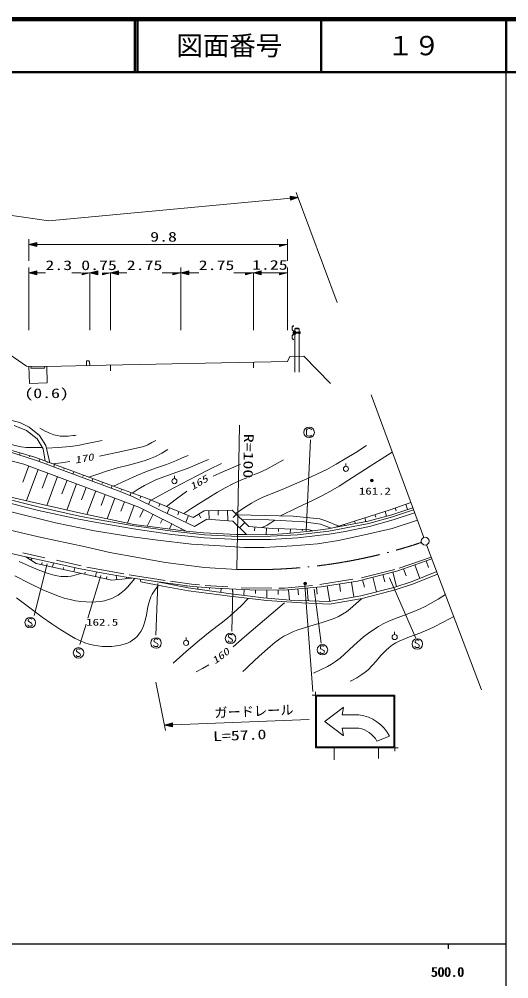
# Model space of a CAD drawing. Units: millimetres, scale not verified. Extents: x -625 to 656109, y -85041 to 274959.
# Drawn here: x 462968 to 555609, y 93316 to 274959 of the extents above; entities that cross this region are included whole.
import ezdxf
from ezdxf.enums import TextEntityAlignment as Align

# ---------------------------------------------------------------- set-up
doc = ezdxf.new("R2010")
doc.units = ezdxf.units.MM
doc.header["$LTSCALE"] = 1000
doc.linetypes.add('DASHED', pattern=[7.5, 6, -1.5])
doc.linetypes.add('LONG_DASHED_DOTTED', pattern=[15.25, 12, -1.5, 0.25, -1.5])
for name, color, linetype, lineweight in [('M-TTL', 2, 'Continuous', 140), ('M-TTL-BAND', 7, 'Continuous', 25), ('M-TTL-LINE', 7, 'Continuous', 50), ('S-BGD', 7, 'Continuous', 13), ('S-BGD-CRST', 4, 'Continuous', 13), ('S-BGD-HTXT', 6, 'Continuous', 13), ('S-BMK', 2, 'LONG_DASHED_DOTTED', 13)]:
    doc.layers.add(name, color=color, linetype=linetype, lineweight=lineweight)
doc.layers.add('M-TTL-TXT', color=7, linetype='Continuous')
doc.styles.add('ＭＳ ゴシック', font='')
doc.styles.add('ＭＳ 明朝', font='')
doc.styles.get('ＭＳ ゴシック').set_extended_font_data('MS Gothic')
doc.styles.get('ＭＳ 明朝').set_extended_font_data('MS Mincho')

# ---------------------------------------------------------------- blocks, each defined once
blk = doc.blocks.new('BUHIN5')
at = {"layer": 'S-BMK', "linetype": 'Continuous'}
for radius in [746, 22.5]:
    blk.add_circle((0, 0), radius, dxfattribs=at)
blk = doc.blocks.new('BUHIN16')
at = {"layer": 'S-BGD'}
blk.add_lwpolyline([(310, 645), (255, 705), (180, 740), (75, 760), (-80, 760), (-210, 725), (-320, 650), (-385, 540), (-390, 425), (-385, 350), (-345, 250), (-275, 195), (270, -120), (330, -210), (370, -335), (360, -455), (325, -550), (255, -640), (100, -685), (-130, -685), (-230, -670), (-325, -625), (-405, -550), (-475, -435)], dxfattribs=at)
blk.add_circle((0, 0), 995, dxfattribs=at)
blk = doc.blocks.new('BUHIN18')
at = {"layer": 'S-BGD'}
for centre, radius in [((0, 0), 250), ((0, 0), 219), ((0, 0), 188), ((0, 0), 156), ((0, 0), 125), ((0, 0), 93.8), ((0, -1), 62.5), ((0, 0), 31.2)]:
    blk.add_circle(centre, radius, dxfattribs=at)
blk = doc.blocks.new('BUHIN19')
at = {"layer": 'S-BGD'}
blk.add_line((0, 229), (0, 750), dxfattribs=at)
blk.add_circle((0, -262), 484, dxfattribs=at)
blk = doc.blocks.new('plus')
at = {"color": 0, "linetype": 'Continuous', "lineweight": -2}
for p, q in [((-1.25, 0), (1.25, 0)), ((0, -1.25), (0, 1.25))]:
    blk.add_line(p, q, dxfattribs=at)
blk = doc.blocks.new('BUHIN34')
at = {"layer": 'S-BGD-CRST'}
for points in [[(0, 0), (1500, -375), (1500, 375)], [(308, 0), (1406, 262), (1406, -262)], [(458, 0), (1350, 206), (1350, -206)], [(611, 0), (1294, 150), (1294, -150)], [(761, 0), (1238, 94), (1238, -94)]]:
    blk.add_lwpolyline(points, close=True, dxfattribs=at)
for points in [[(154, 0), (1462, 319), (1462, -319), (158, 0)], [(1181, 0), (915, 0), (1181, 38), (1181, -38), (915, 0)]]:
    blk.add_lwpolyline(points, dxfattribs=at)
blk = doc.blocks.new('BUHIN35')
at = {"layer": 'S-BGD-CRST'}
for points in [[(-1500, -22), (-1500, -375), (-87, -22)], [(-244, -22), (-1462, -319), (-1462, -22)], [(-399, -22), (-1406, -262), (-1406, -22)], [(-552, -22), (-1350, -206), (-1350, -22)], [(-711, -22), (-1294, -150), (-1294, -22)], [(-872, -22), (-1238, -94), (-1238, -22)], [(-1070, -22), (-1181, -38), (-1181, -22)]]:
    blk.add_lwpolyline(points, dxfattribs=at)

msp = doc.modelspace()

# ---------------------------------------------------------------- linework, layer by layer
at = {"layer": 'M-TTL'}
msp.add_line((656109, 274959), (16109, 274959), dxfattribs=at)
at = {"layer": 'M-TTL-BAND'}
for p, q in [((555109, -85041), (555109, 264959)), ((16109, 99959), (555109, 99959)), ((544109, 99959), (544109, 98959))]:
    msp.add_line(p, q, dxfattribs=at)
at = {"layer": 'M-TTL-LINE'}
for p, q in [((484856, 274959), (484856, 264959)), ((485356, 274959), (485356, 264959)), ((520106, 274959), (520106, 264959)), ((555109, 274959), (555109, 264959)), ((16109, 264959), (656109, 264959))]:
    msp.add_line(p, q, dxfattribs=at)
at = {"layer": 'S-BGD'}
for p, q in [((459306, 199543), (463109, 198633)), ((464377, 197084), (462035, 198038)), ((463109, 198633), (464844, 197722)), ((465903, 192048), (445545, 197979)), ((466372, 195523), (464377, 197084)), ((464844, 197722), (466839, 196161)), ((444999, 195550), (463868, 190745)), ((467500, 193658), (466372, 195523)), ((466839, 196161), (468010, 194252)), ((517269, 178103), (518063, 195310)), ((457640, 194199), (466227, 191423)), ((463127, 192857), (463012, 192462)), ((467852, 191330), (467500, 193658)), ((468010, 194252), (468770, 190992)), ((463868, 190745), (485606, 182614)), ((464978, 192318), (464912, 192094)), ((479910, 186888), (465903, 192048)), ((466227, 191423), (482050, 185546)), ((466877, 191689), (466713, 191243)), ((468311, 191161), (468228, 190936)), ((464774, 190407), (463625, 187335)), ((466585, 189729), (464376, 183823)), ((468397, 189051), (467336, 186216)), ((469676, 190660), (469509, 190204)), ((471488, 189996), (471403, 189764)), ((473300, 189332), (473127, 188860)), ((470208, 188374), (468175, 182937)), ((472020, 187696), (471047, 185095)), ((475112, 188668), (475024, 188428)), ((476924, 188004), (476746, 187516)), ((478736, 187340), (478645, 187092)), ((464930, 183694), (457023, 185529)), ((473831, 187019), (471973, 182051)), ((475643, 186341), (474757, 183974)), ((477454, 185663), (475780, 181188)), ((486890, 184352), (479910, 186888)), ((480548, 186676), (480364, 186172)), ((482050, 185546), (484545, 184548)), ((482360, 186012), (482266, 185755)), ((484172, 185348), (483964, 184781)), ((466649, 181980), (458199, 184088)), ((458336, 184672), (466787, 182564)), ((474647, 181427), (464930, 183694)), ((479266, 184986), (478480, 182885)), ((481077, 184308), (479608, 180381)), ((482889, 183631), (482205, 181804)), ((484545, 184548), (489793, 181946)), ((485984, 184684), (485853, 184325)), ((495910, 180622), (486890, 184352)), ((487792, 183979), (487435, 183115)), ((533145, 182096), (537081, 183475)), ((469858, 179657), (461177, 181742)), ((474244, 180303), (466649, 181980)), ((466787, 182564), (474365, 180891)), ((484700, 182953), (483436, 179574)), ((485606, 182614), (494567, 178080)), ((486502, 182161), (485771, 180716)), ((489596, 183233), (489392, 182740)), ((489793, 181946), (496147, 178931)), ((491400, 182487), (490950, 181397)), ((493204, 181741), (492960, 181150)), ((497949, 181880), (495910, 180622)), ((503283, 182053), (497949, 181880)), ((498838, 181909), (498890, 180287)), ((500616, 181967), (500645, 181064)), ((502394, 182024), (502458, 180037)), ((506448, 178931), (503283, 182053)), ((522649, 178727), (533145, 182096)), ((532185, 181789), (532477, 180877)), ((537448, 182482), (533476, 181142)), ((533572, 180740), (537603, 182109)), ((534129, 182441), (534324, 181884)), ((536097, 183130), (536443, 182143)), ((477627, 179658), (474244, 180303)), ((474365, 180891), (477733, 180248)), ((484634, 179321), (474647, 181427)), ((477733, 180248), (484704, 179057)), ((488294, 181254), (487157, 179006)), ((490087, 180347), (489680, 179544)), ((495008, 180995), (494482, 179721)), ((496147, 178931), (498446, 180319)), ((496930, 181251), (497345, 180578)), ((498446, 180319), (503390, 179972)), ((503390, 179972), (505971, 177413)), ((504074, 181273), (503452, 180642)), ((504235, 181114), (514790, 180875)), ((510227, 180191), (505100, 180261)), ((516813, 179794), (510227, 180191)), ((514790, 180875), (519826, 180389)), ((519826, 180389), (520985, 180025)), ((520985, 180025), (523468, 178990)), ((528986, 179949), (522649, 178727)), ((526425, 179945), (526534, 179605)), ((528345, 180560), (528566, 179868)), ((533476, 181142), (528986, 179949)), ((529108, 179506), (533572, 180740)), ((533748, 180166), (529247, 178921)), ((530265, 181174), (530426, 180672)), ((538317, 180130), (533529, 178584)), ((537796, 181541), (533748, 180166)), ((477218, 178124), (469858, 179657)), ((483887, 177051), (477218, 178124)), ((484612, 178464), (477627, 179658)), ((491875, 177448), (484612, 178464)), ((484634, 179321), (494567, 178080)), ((484704, 179057), (491950, 178043)), ((491879, 179440), (491391, 178477)), ((491950, 178043), (497999, 177361)), ((493671, 178533), (493590, 178373)), ((494567, 178080), (497857, 177763)), ((505657, 179712), (504666, 178707)), ((506448, 178931), (510897, 178540)), ((507561, 178833), (507497, 178116)), ((509785, 178638), (509674, 177374)), ((510897, 178540), (517679, 178337)), ((512027, 178506), (512012, 178008)), ((518501, 178130), (513740, 177626)), ((514288, 178439), (514265, 177670)), ((515652, 177360), (521533, 178067)), ((516548, 178371), (516541, 178117)), ((519957, 179396), (516813, 179794)), ((517679, 178337), (518501, 178130)), ((518098, 178235), (518038, 177991)), ((521417, 178506), (518501, 178130)), ((521969, 178605), (519957, 179396)), ((521417, 178506), (522649, 178727)), ((521533, 178067), (524513, 178597)), ((524505, 179330), (524579, 179099)), ((524513, 178597), (529108, 179506)), ((529247, 178921), (524624, 178007)), ((533529, 178584), (528316, 177358)), ((489177, 176361), (483887, 177051)), ((495583, 175594), (489177, 176361)), ((497951, 176762), (491875, 177448)), ((497857, 177763), (504081, 177405)), ((504377, 176457), (497951, 176762)), ((497999, 177361), (504390, 177057)), ((504081, 177405), (505971, 177413)), ((510522, 176483), (504377, 176457)), ((504390, 177057), (510505, 177083)), ((509905, 177372), (505971, 177413)), ((513740, 177626), (509905, 177372)), ((510505, 177083), (515652, 177360)), ((515704, 176762), (510522, 176483)), ((521621, 177473), (515704, 176762)), ((523410, 176284), (519424, 175671)), ((524624, 178007), (521621, 177473)), ((528316, 177358), (523410, 176284)), ((457817, 174613), (464206, 173196)), ((501025, 175288), (495583, 175594)), ((505625, 174981), (501025, 175288)), ((509305, 174981), (505625, 174981)), ((514671, 175288), (509305, 174981)), ((519424, 175671), (514671, 175288)), ((467824, 173005), (463661, 173975)), ((466193, 171917), (464206, 173196)), ((464206, 173196), (468835, 172202)), ((465199, 172557), (465436, 172924)), ((534640, 170547), (541056, 172810)), ((540943, 173109), (534891, 171054)), ((468287, 171866), (465816, 162071)), ((480478, 168782), (466193, 171917)), ((467213, 171693), (467301, 172092)), ((468835, 172202), (474257, 170969)), ((469254, 171245), (469428, 172039)), ((474696, 171485), (470005, 172543)), ((471295, 170797), (471382, 171192)), ((473336, 170349), (473508, 171135)), ((474257, 170969), (478847, 170107)), ((482737, 169943), (475776, 171243)), ((534032, 170768), (527732, 169226)), ((535710, 170925), (536174, 169607)), ((537848, 171679), (538761, 169089)), ((539987, 172433), (540427, 171186)), ((475376, 169902), (475467, 170313)), ((478435, 169631), (475980, 161556)), ((477417, 169454), (477611, 170339)), ((478847, 170107), (483204, 169314)), ((479458, 169006), (479562, 169482)), ((484252, 169167), (480478, 168782)), ((481421, 168878), (481343, 169653)), ((483204, 169314), (488847, 168521)), ((483308, 169070), (483296, 169186)), ((490560, 168719), (483798, 169754)), ((485841, 168943), (485996, 168438)), ((526102, 168961), (519846, 167948)), ((527001, 168609), (534640, 170547)), ((529866, 169336), (530567, 166575)), ((531776, 169820), (532127, 168437)), ((533065, 169190), (538006, 157807)), ((533685, 170305), (534380, 167567)), ((541976, 170386), (537319, 168507)), ((537597, 168089), (542147, 169938)), ((485996, 168438), (490149, 167630)), ((489181, 168131), (488828, 158336)), ((488847, 168521), (495693, 167552)), ((494926, 167337), (488847, 168521)), ((489988, 168359), (489984, 168330)), ((490149, 167630), (494998, 166766)), ((495560, 167992), (491573, 168609)), ((492270, 168036), (492245, 167859)), ((494552, 167713), (494531, 167565)), ((502543, 166250), (494926, 167337)), ((497080, 167882), (495560, 167992)), ((495693, 167552), (500142, 167265)), ((496785, 167488), (496761, 167075)), ((502458, 167507), (498181, 167772)), ((498970, 167360), (498953, 167062)), ((500142, 167265), (506618, 166913)), ((501155, 167232), (501110, 166454)), ((510749, 167287), (504992, 167353)), ((513151, 167287), (512093, 167287)), ((513054, 166891), (520112, 167507)), ((518436, 167794), (513151, 167287)), ((515701, 167122), (515797, 166017)), ((517022, 167841), (518519, 147684)), ((517465, 167276), (517677, 164851)), ((519229, 167430), (519345, 166110)), ((520112, 167507), (527001, 168609)), ((521260, 167691), (521731, 164744)), ((523557, 168058), (523788, 166613)), ((525853, 168425), (526306, 165593)), ((533835, 167392), (527592, 165832)), ((527956, 168851), (528306, 167474)), ((537319, 168507), (533835, 167392)), ((534113, 166974), (537597, 168089)), ((494998, 166766), (502816, 165735)), ((509204, 165414), (502543, 166250)), ((502816, 165735), (509813, 164926)), ((503388, 166808), (503211, 159130)), ((503341, 167104), (503313, 166630)), ((505526, 166977), (505462, 165883)), ((506618, 166913), (513054, 166891)), ((507691, 166909), (507689, 166257)), ((514254, 164968), (509204, 165414)), ((509836, 166902), (509831, 165358)), ((511982, 166894), (511979, 166032)), ((513936, 166968), (514110, 164980)), ((518769, 167072), (520093, 156836)), ((527592, 165832), (521584, 164717)), ((527869, 165274), (534113, 166974)), ((509813, 164926), (516419, 164453)), ((521584, 164717), (514254, 164968)), ((516419, 164453), (521667, 164202)), ((521667, 164202), (527869, 165274)), ((475643, 160448), (474464, 156571)), ((534050, 147023), (519050, 147023)), ((519050, 147023), (519050, 137023)), ((533850, 146823), (519250, 146823)), ((519250, 146823), (519250, 137223)), ((533850, 137223), (533850, 146823)), ((534050, 137023), (534050, 147023)), ((520853, 142091), (524244, 144692)), ((524050, 143273), (524324, 144642)), ((524244, 139353), (520854, 141932)), ((527250, 143273), (524050, 143273)), ((524050, 140773), (527250, 140773)), ((524050, 140773), (524324, 139402)), ((533050, 139223), (530650, 138323)), ((519050, 137023), (534050, 137023)), ((519250, 137223), (533850, 137223)), ((522560, 137023), (522560, 134781)), ((530943, 137023), (530943, 135030))]:
    msp.add_line(p, q, dxfattribs=at)
for points in [[(515136, 241181), (514471, 240968), (514443, 241267)], [(514987, 241167), (514521, 241030), (514504, 241216)]]:
    msp.add_lwpolyline(points, close=True, dxfattribs=at)
for points in [[(514569, 241128), (514834, 241153), (514572, 241091), (514565, 241165), (514834, 241153)], [(450072, 196661), (450868, 196797), (451672, 196872), (452216, 196857), (452767, 196780), (457601, 195488), (462429, 194193), (463339, 194020), (464267, 193905), (465341, 193855), (466422, 193864), (466884, 193879), (467356, 193896)], [(466890, 197528), (467874, 197001), (468878, 196532), (469491, 196306), (470124, 196137), (470732, 196045), (471352, 196012), (472252, 196045), (473174, 196140), (473469, 196177), (473774, 196217)], [(518269, 197224), (518229, 197319), (518159, 197389), (518064, 197444), (517949, 197474), (517754, 197474), (517599, 197444), (517439, 197334), (517344, 197194), (517304, 196994), (517304, 196504), (517344, 196294), (517419, 196169), (517564, 196064), (517744, 196024), (517934, 196024), (518079, 196039), (518154, 196084), (518224, 196149), (518254, 196219)], [(468128, 193745), (470366, 193891), (472596, 194096), (474070, 194295), (475534, 194553), (477110, 194880), (478691, 195233)], [(478166, 192236), (482348, 193129), (486521, 194081), (487306, 194422), (488078, 194825), (488446, 195032), (488814, 195241)], [(491108, 193493), (489946, 192823), (488759, 192207), (487806, 191797), (486830, 191442), (485259, 190964), (483671, 190543), (481588, 190012), (479515, 189422), (477839, 188862), (476173, 188264)], [(503930, 181415), (505416, 182422), (506931, 183376), (507914, 183927), (508934, 184428), (513183, 186152), (517400, 187928), (519292, 188813), (521159, 189753), (522927, 190710), (524675, 191723), (526685, 192970), (528681, 194258)], [(533569, 192976), (529350, 190323), (525144, 187623), (523522, 186595), (521862, 185614), (520229, 184749), (518567, 183937), (515474, 182454), (512398, 180929)], [(469309, 190793), (470934, 191004), (472557, 191226)], [(480810, 186561), (482996, 187602), (485206, 188588), (487072, 189328), (488969, 190014), (490858, 190698), (492733, 191441), (493835, 191915), (494933, 192400)], [(498757, 191635), (496856, 190769), (494924, 189956), (491914, 188905), (488927, 187799), (487790, 187260), (486669, 186663), (485503, 185982), (484355, 185273)], [(487931, 183921), (492236, 186235), (496577, 188500), (498922, 189690), (501271, 190871)], [(512962, 191526), (511427, 190643), (509856, 189809), (508314, 189099), (507327, 188686)], [(499646, 188478), (501596, 189360), (503579, 190190), (504551, 190585), (504862, 190710)], [(506028, 188145), (505054, 187740), (503388, 186983), (501928, 186239), (500487, 185436), (498636, 184322), (496809, 183152), (495467, 182264), (494122, 181362)], [(490821, 182727), (492723, 184180), (494656, 185581), (494681, 185598), (494714, 185621)], [(511312, 180125), (510605, 179621), (509869, 179169), (509386, 178933), (508891, 178716)], [(474651, 170061), (473726, 169778), (472785, 169554), (472180, 169472), (471569, 169451), (470877, 169493), (470184, 169596), (469314, 169796), (468443, 170060), (466892, 170629), (465384, 171246), (462964, 172299)], [(462164, 169619), (464875, 168225), (467598, 166893), (469002, 166290), (470434, 165741), (471507, 165393), (472599, 165102), (473619, 164890), (474653, 164737), (475631, 164652), (476619, 164626), (477486, 164658), (478357, 164752), (479105, 164889), (479843, 165086), (480482, 165317), (481095, 165603), (481677, 165946), (482238, 166348), (482875, 166889), (483473, 167476), (484186, 168268), (484863, 169081)], [(489160, 167564), (488627, 166866), (488151, 166145), (487885, 165622), (487671, 165067), (487444, 164253), (487270, 163402), (487050, 162175), (486768, 160952), (486550, 160289), (486272, 159638), (485972, 159081), (485619, 158553), (485262, 158123), (484857, 157728), (484436, 157397), (483977, 157113), (483430, 156851), (482841, 156637), (482135, 156451), (481405, 156322), (480527, 156233), (479640, 156204), (478739, 156231), (477850, 156319), (477029, 156458), (476215, 156658), (475381, 156935), (474556, 157273), (473573, 157747), (472610, 158279), (470864, 159365), (469150, 160503), (467314, 161788), (465502, 163131), (463981, 164300), (462429, 165417)], [(506313, 165331), (504937, 163933), (503522, 162580), (502373, 161590), (501178, 160638), (499114, 159043), (497089, 157402), (494563, 155241), (492076, 153036)], [(518628, 151179), (519982, 151776), (521300, 152424), (522084, 152873), (522842, 153376), (523699, 154035), (524529, 154749), (526306, 156409), (528129, 158029), (529070, 158767), (530043, 159454), (530938, 160017), (531862, 160526), (532907, 161020), (533988, 161464), (536370, 162336), (538726, 163264), (539778, 163768), (540813, 164331), (542220, 165177), (543616, 166067)], [(513165, 164510), (509396, 161246), (505582, 158019), (504518, 157093), (503459, 156158)], [(527754, 165254), (526687, 164268), (525581, 163329), (524880, 162807), (524141, 162332), (523358, 161910), (522544, 161541), (521432, 161117), (520280, 160743), (517952, 160072), (515660, 159349), (514742, 158991), (513843, 158575), (513063, 158144), (512303, 157654), (511360, 156960), (510441, 156208), (508372, 154372), (506350, 152497), (505827, 152005), (505297, 151506)], [(545200, 161894), (543300, 160861), (541378, 159884), (540081, 159295), (538753, 158758), (536801, 158035), (534867, 157255), (534229, 156912), (533615, 156513), (532979, 156018), (532370, 155466), (531426, 154483), (530525, 153459), (529769, 152614), (528977, 151819), (528408, 151331), (527800, 150888), (526864, 150315), (525881, 149784), (525756, 149719), (525622, 149649)], [(498871, 152777), (497670, 152081), (496447, 151397)]]:
    msp.add_lwpolyline(points, dxfattribs=at)
msp.add_circle((517829, 196749), 995, dxfattribs=at)
for centre, radius, start, end in [((524275, 144652), 50, 348.69006, 127.49062), ((520914, 142012), 100, 127.49062, 232.73936), ((526363, 135825), 7500, 26.93582, 83.21286), ((526296, 135865), 5000, 29.44763, 79.00021), ((524275, 139393), 50, 232.73936, 11.30994)]:
    msp.add_arc(centre, radius, start, end, dxfattribs=at)
at = {"layer": 'S-BGD-CRST'}
for p, q in [((464788, 229221), (464788, 233302)), ((513725, 233302), (513725, 229221)), ((464788, 232302), (513725, 232302)), ((464788, 216097), (464788, 227945)), ((493548, 227945), (493548, 216097)), ((513725, 227945), (513725, 216097)), ((464788, 226945), (467932, 226945)), ((472932, 226945), (474709, 226945)), ((476359, 226923), (476359, 216097)), ((480238, 226923), (480238, 216097)), ((481376, 226945), (483324, 226945)), ((489990, 226945), (493548, 226945)), ((493548, 226945), (496942, 226945)), ((503609, 226945), (507274, 226945)), ((507274, 226986), (507274, 216097)), ((507274, 226945), (513725, 226945)), ((514862, 216956), (514611, 216706)), ((514611, 216706), (514611, 216175)), ((514611, 216175), (514964, 215822)), ((514886, 216932), (514646, 216692)), ((514646, 216692), (514646, 216189)), ((514646, 216189), (514998, 215837)), ((514886, 216932), (514862, 216956)), ((515107, 216369), (515107, 215882)), ((515107, 216369), (515965, 216369)), ((515965, 216332), (515107, 216332)), ((515965, 216369), (515965, 211119)), ((514964, 215416), (514611, 215063)), ((514611, 215063), (514611, 214532)), ((514611, 214532), (514862, 214282)), ((514998, 215402), (514646, 215049)), ((514646, 215049), (514646, 214547)), ((514646, 214547), (514886, 214307)), ((514964, 215749), (514866, 215749)), ((514866, 215749), (514866, 215489)), ((514866, 215489), (514964, 215489)), ((514964, 215822), (514964, 215416)), ((514998, 215882), (515253, 215882)), ((514998, 215882), (514998, 215357)), ((514998, 215357), (515253, 215357)), ((515107, 211119), (515107, 215357)), ((515253, 215357), (515253, 215882)), ((515965, 215469), (515989, 215469)), ((515989, 215769), (515989, 215469)), ((515989, 215749), (516109, 215749)), ((515989, 215489), (516109, 215489)), ((516109, 215489), (516109, 215749)), ((516138, 215544), (516138, 215694)), ((457977, 213655), (464379, 209270)), ((514886, 214307), (514862, 214282)), ((513725, 210183), (514208, 211104)), ((514208, 211104), (516841, 211148)), ((516841, 211148), (521844, 205970)), ((464379, 209270), (468209, 209241)), ((464905, 205996), (464788, 209267)), ((465198, 208919), (465227, 209264)), ((465198, 208919), (467770, 208919)), ((467770, 208919), (467800, 209244)), ((468209, 209241), (476359, 209400)), ((468209, 209241), (468267, 206113)), ((476117, 210263), (475692, 210263)), ((475692, 210263), (475715, 209387)), ((476267, 210125), (476117, 210263)), ((476359, 209400), (476267, 210125)), ((476359, 209400), (513725, 210183)), ((480238, 209481), (480238, 208383)), ((507274, 210047), (507274, 208954)), ((468267, 206113), (464905, 205996))]:
    msp.add_line(p, q, dxfattribs=at)
at = {"layer": 'S-BGD-CRST', "linetype": 'LONG_DASHED_DOTTED'}
msp.add_line((516215, 215619), (514692, 215619), dxfattribs=at)
at = {"layer": 'S-BGD-CRST', "linetype": 'DASHED'}
for p, q in [((514964, 215694), (516138, 215694)), ((514964, 215544), (516138, 215544)), ((515965, 215769), (515989, 215769)), ((515107, 208119), (515107, 211119)), ((515965, 211119), (515965, 208119))]:
    msp.add_line(p, q, dxfattribs=at)
at = {"layer": 'S-BGD-CRST'}
msp.add_arc((515536, 215754), 750, 55.14511, 124.85489, dxfattribs=at)
at = {"layer": 'S-BGD-HTXT'}
for p, q in [((388553, 247904), (468558, 236820)), ((523104, 221308), (515398, 242176)), ((515745, 241238), (468558, 236820)), ((539524, 176865), (529539, 203880)), ((504128, 170822), (504666, 198094)), ((540050, 175461), (550459, 148041)), ((488847, 149459), (490672, 140337)), ((490476, 141317), (517814, 142411))]:
    msp.add_line(p, q, dxfattribs=at)
for points in [[(515745, 241238), (514216, 241472), (514286, 240725)], [(515439, 241210), (514369, 240846), (514320, 241368)], [(515289, 241196), (514420, 240907), (514381, 241318)], [(490476, 141317), (491989, 141003), (491960, 141752)], [(490783, 141330), (491870, 141636), (491891, 141111)], [(490933, 141336), (491816, 141577), (491833, 141165)], [(491086, 141342), (491762, 141519), (491774, 141219)], [(491236, 141348), (491708, 141460), (491716, 141273)]]:
    msp.add_lwpolyline(points, close=True, dxfattribs=at)
for points in [[(515592, 241224), (514318, 240785), (514259, 241419), (515588, 241224)], [(490629, 141323), (491924, 141694), (491950, 141057), (490633, 141324)], [(491656, 141365), (491390, 141354), (491655, 141402), (491658, 141327), (491390, 141354)]]:
    msp.add_lwpolyline(points, dxfattribs=at)
at = {"layer": 'S-BMK'}
for p, q in [((459933, 178569), (466640, 177003)), ((466640, 177003), (475511, 175073)), ((475511, 175073), (480132, 174030)), ((480132, 174030), (485722, 172987)), ((485722, 172987), (490640, 172092)), ((490640, 172092), (498021, 171198)), ((498021, 171198), (504128, 170822))]:
    msp.add_line(p, q, dxfattribs=at)
msp.add_arc((507539, 269760), 98996, 268.02554, 288.57481, dxfattribs=at)

# ---------------------------------------------------------------- block references
for name, p in [('BUHIN34', (464788, 232302)), ('BUHIN35', (513725, 232302)), ('BUHIN34', (464788, 226945)), ('BUHIN34', (476359, 226945)), ('BUHIN34', (480238, 226945)), ('BUHIN34', (493548, 226945)), ('BUHIN34', (507274, 226945)), ('BUHIN35', (476359, 226945)), ('BUHIN35', (480238, 226945)), ('BUHIN35', (493548, 226945)), ('BUHIN35', (507274, 226945)), ('BUHIN35', (513725, 226945)), ('BUHIN19', (524788, 190111)), ('BUHIN19', (492332, 187775)), ('BUHIN18', (529706, 187652)), ('BUHIN5', (539784, 176162)), ('BUHIN18', (517087, 168138)), ('BUHIN16', (465046, 160737)), ('BUHIN16', (502959, 157750)), ('BUHIN19', (534009, 158270)), ('BUHIN16', (488863, 156878)), ('BUHIN19', (494545, 157163)), ('BUHIN16', (520343, 155607)), ('BUHIN16', (538303, 156697)), ('BUHIN16', (474198, 155003))]:
    msp.add_blockref(name, p)
at = {"layer": 'S-BGD', "xscale": 500, "yscale": 500}
for p in [(519050, 147023), (534050, 137023)]:
    msp.add_blockref('plus', p, dxfattribs=at)

# ---------------------------------------------------------------- texts
at = {"layer": 'M-TTL-BAND', "style": 'ＭＳ ゴシック'}
for p in [(543953, 93153), (544109, 93154)]:
    msp.add_text('500.0', height=1833, dxfattribs=at).set_placement(p, align=Align.BOTTOM_CENTER)
at = {"layer": 'M-TTL-TXT', "style": 'ＭＳ ゴシック'}
for s, p in [('図面番号', (502731, 269959)), ('１９', (537606, 269959))]:
    msp.add_text(s, height=3666, dxfattribs=at).set_placement(p, align=Align.MIDDLE_CENTER)
at = {"layer": 'S-BGD', "style": 'ＭＳ 明朝', "oblique": 15, "width": 1.35}
for s, rotation, p in [('170', 10.3, (473655, 190452)), ('165', 30.1, (495919, 185420)), ('160', 36.6, (500258, 152488))]:
    msp.add_text(s, height=1320, rotation=rotation, dxfattribs=at).set_placement(p, align=Align.BOTTOM_LEFT)
at = {"layer": 'S-BGD', "style": 'ＭＳ ゴシック', "width": 1.35}
for s, p in [('161.2', (527247, 184579)), ('162.5', (475643, 159756))]:
    msp.add_text(s, height=1320, dxfattribs=at).set_placement(p, align=Align.BOTTOM_LEFT)
at = {"layer": 'S-BGD-CRST', "style": 'ＭＳ ゴシック', "width": 1.35}
for s, p in [('9.8', (487758, 232307)), ('2.3', (467932, 226923)), ('0.75', (474709, 226923)), ('2.75', (483324, 226923)), ('2.75', (496942, 226923)), ('1.25', (507028, 226986)), ('(0.6)', (463947, 202695))]:
    msp.add_text(s, height=1833, dxfattribs=at).set_placement(p, align=Align.BOTTOM_LEFT)
at = {"layer": 'S-BGD-HTXT', "style": 'ＭＳ ゴシック', "width": 1.35}
for s, rotation, p in [('R=100', 269, (504963, 196498)), ('L=57.0', 2.3, (499702, 137741))]:
    msp.add_text(s, height=1833, rotation=rotation, dxfattribs=at).set_placement(p, align=Align.BOTTOM_LEFT)
at = {"layer": 'S-BGD-HTXT', "style": 'ＭＳ ゴシック'}
msp.add_text('ガードレール', height=1833, rotation=2.3, dxfattribs=at).set_placement((499951, 142197), align=Align.BOTTOM_LEFT)

doc.saveas('drawing.dxf')
